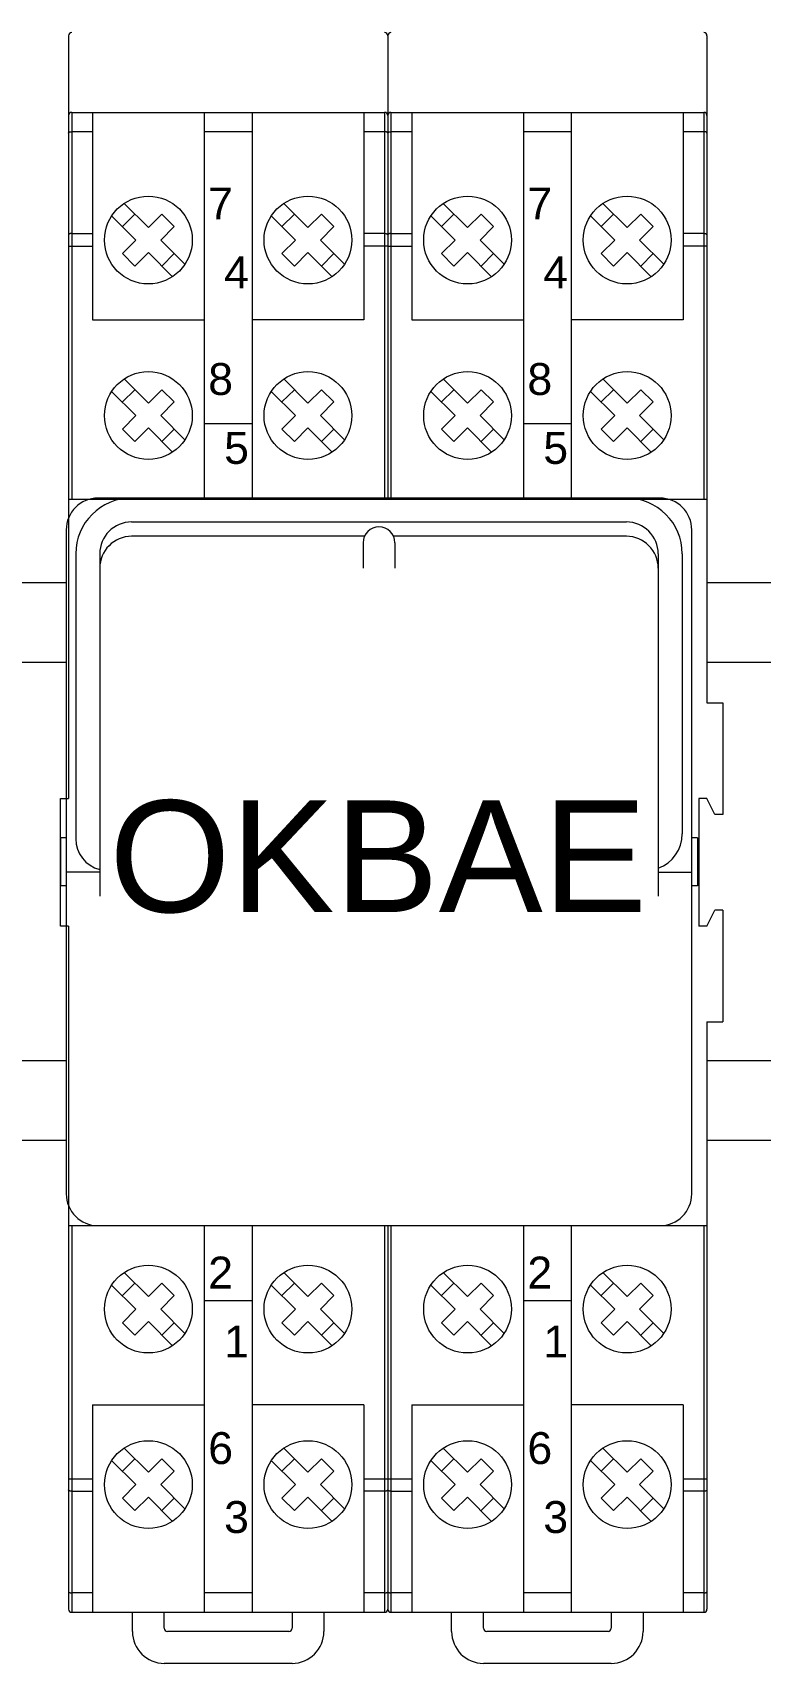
# Model space of a CAD drawing. Header units: millimetres. Extents: x 4137 to 6698, y 1400 to 3585.
# Drawn here: x 5974.3 to 6019.9, y 2738.6 to 2840.8 of the extents above; entities that cross this region are included whole.
import ezdxf

# ---------------------------------------------------------------- set-up
doc = ezdxf.new("R2010")
doc.units = ezdxf.units.MM
doc.layers.add('000-PI-Oprema', color=30, linetype='Continuous', lineweight=5)
doc.layers.add('002-PI-Kabelska kanalica', color=150, linetype='Continuous')
doc.styles.get("Standard").update_dxf_attribs({"font": 'arial.ttf'})

msp = doc.modelspace()

# ---------------------------------------------------------------- linework, layer by layer
at = {"layer": '000-PI-Oprema', "color": 0, "linetype": 'ByBlock', "lineweight": 0}
for p, q in [((5976.55, 2840.57), (5976.55, 2792.77)), ((5996.55, 2840.57), (5996.55, 2811.52)), ((6016.55, 2840.57), (6016.55, 2798.77)), ((5976.75, 2835.77), (5976.75, 2811.52)), ((5976.75, 2835.77), (5996.35, 2835.77)), ((5978.05, 2835.77), (5978.05, 2822.77)), ((5985.05, 2835.77), (5985.05, 2811.52)), ((5988.05, 2835.77), (5988.05, 2811.52)), ((5995.05, 2835.77), (5995.05, 2822.77)), ((5996.35, 2835.77), (5996.35, 2811.52)), ((5996.75, 2835.77), (5996.75, 2811.52)), ((5996.75, 2835.77), (6016.35, 2835.77)), ((5998.05, 2835.77), (5998.05, 2822.77)), ((6005.05, 2835.77), (6005.05, 2811.52)), ((6008.05, 2835.77), (6008.05, 2811.52)), ((6015.05, 2835.77), (6015.05, 2822.77)), ((6016.35, 2835.77), (6016.35, 2811.52)), ((5978.05, 2834.55), (5976.75, 2834.55)), ((5988.05, 2834.55), (5985.05, 2834.55)), ((5996.35, 2834.55), (5995.05, 2834.55)), ((5998.05, 2834.55), (5996.75, 2834.55)), ((6008.05, 2834.55), (6005.05, 2834.55)), ((6016.35, 2834.55), (6015.05, 2834.55)), ((5980.03, 2830.06), (5981.55, 2828.55)), ((5990.03, 2830.06), (5991.55, 2828.55)), ((6000.03, 2830.06), (6001.55, 2828.55)), ((6010.03, 2830.06), (6011.55, 2828.55)), ((5979.25, 2829.28), (5980.77, 2827.77)), ((5979.92, 2828.62), (5980.7, 2829.39)), ((5981.55, 2828.55), (5982.4, 2829.39)), ((5982.4, 2829.39), (5983.17, 2828.62)), ((5989.25, 2829.28), (5990.77, 2827.77)), ((5989.92, 2828.62), (5990.7, 2829.39)), ((5991.55, 2828.55), (5992.4, 2829.39)), ((5992.4, 2829.39), (5993.17, 2828.62)), ((5999.25, 2829.28), (6000.77, 2827.77)), ((5999.92, 2828.62), (6000.7, 2829.39)), ((6001.55, 2828.55), (6002.4, 2829.39)), ((6002.4, 2829.39), (6003.17, 2828.62)), ((6009.25, 2829.28), (6010.77, 2827.77)), ((6009.92, 2828.62), (6010.7, 2829.39)), ((6011.55, 2828.55), (6012.4, 2829.39)), ((6012.4, 2829.39), (6013.17, 2828.62)), ((5976.75, 2828.18), (5978.05, 2828.18)), ((5982.33, 2827.77), (5983.17, 2828.62)), ((5992.33, 2827.77), (5993.17, 2828.62)), ((5996.35, 2828.18), (5995.05, 2828.18)), ((5996.75, 2828.18), (5998.05, 2828.18)), ((6002.33, 2827.77), (6003.17, 2828.62)), ((6012.33, 2827.77), (6013.17, 2828.62)), ((6016.35, 2828.18), (6015.05, 2828.18)), ((5976.55, 2827.39), (5978.05, 2827.39)), ((5979.92, 2826.92), (5980.77, 2827.77)), ((5979.92, 2826.92), (5980.7, 2826.14)), ((5980.7, 2826.14), (5981.55, 2826.99)), ((5981.55, 2826.99), (5983.06, 2825.47)), ((5982.33, 2827.77), (5983.84, 2826.25)), ((5982.4, 2826.14), (5983.17, 2826.92)), ((5989.92, 2826.92), (5990.77, 2827.77)), ((5989.92, 2826.92), (5990.7, 2826.14)), ((5990.7, 2826.14), (5991.55, 2826.99)), ((5991.55, 2826.99), (5993.06, 2825.47)), ((5992.33, 2827.77), (5993.84, 2826.25)), ((5992.4, 2826.14), (5993.17, 2826.92)), ((5996.55, 2827.39), (5995.05, 2827.39)), ((5996.55, 2827.39), (5998.05, 2827.39)), ((5999.92, 2826.92), (6000.77, 2827.77)), ((5999.92, 2826.92), (6000.7, 2826.14)), ((6000.7, 2826.14), (6001.55, 2826.99)), ((6001.55, 2826.99), (6003.06, 2825.47)), ((6002.33, 2827.77), (6003.84, 2826.25)), ((6002.4, 2826.14), (6003.17, 2826.92)), ((6009.92, 2826.92), (6010.77, 2827.77)), ((6009.92, 2826.92), (6010.7, 2826.14)), ((6010.7, 2826.14), (6011.55, 2826.99)), ((6011.55, 2826.99), (6013.06, 2825.47)), ((6012.33, 2827.77), (6013.84, 2826.25)), ((6012.4, 2826.14), (6013.17, 2826.92)), ((6016.55, 2827.39), (6015.05, 2827.39)), ((5978.05, 2822.77), (5985.05, 2822.77)), ((5995.05, 2822.77), (5988.05, 2822.77)), ((5998.05, 2822.77), (6005.05, 2822.77)), ((6015.05, 2822.77), (6008.05, 2822.77)), ((5980.03, 2819.06), (5981.55, 2817.55)), ((5990.03, 2819.06), (5991.55, 2817.55)), ((6000.03, 2819.06), (6001.55, 2817.55)), ((6010.03, 2819.06), (6011.55, 2817.55)), ((5979.25, 2818.28), (5980.77, 2816.77)), ((5979.92, 2817.62), (5980.7, 2818.39)), ((5981.55, 2817.55), (5982.4, 2818.39)), ((5982.4, 2818.39), (5983.17, 2817.62)), ((5989.25, 2818.28), (5990.77, 2816.77)), ((5989.92, 2817.62), (5990.7, 2818.39)), ((5991.55, 2817.55), (5992.4, 2818.39)), ((5992.4, 2818.39), (5993.17, 2817.62)), ((5999.25, 2818.28), (6000.77, 2816.77)), ((5999.92, 2817.62), (6000.7, 2818.39)), ((6001.55, 2817.55), (6002.4, 2818.39)), ((6002.4, 2818.39), (6003.17, 2817.62)), ((6009.25, 2818.28), (6010.77, 2816.77)), ((6009.92, 2817.62), (6010.7, 2818.39)), ((6011.55, 2817.55), (6012.4, 2818.39)), ((6012.4, 2818.39), (6013.17, 2817.62)), ((5979.92, 2815.92), (5980.77, 2816.77)), ((5982.33, 2816.77), (5983.17, 2817.62)), ((5982.33, 2816.77), (5983.84, 2815.25)), ((5989.92, 2815.92), (5990.77, 2816.77)), ((5992.33, 2816.77), (5993.17, 2817.62)), ((5992.33, 2816.77), (5993.84, 2815.25)), ((5999.92, 2815.92), (6000.77, 2816.77)), ((6002.33, 2816.77), (6003.17, 2817.62)), ((6002.33, 2816.77), (6003.84, 2815.25)), ((6009.92, 2815.92), (6010.77, 2816.77)), ((6012.33, 2816.77), (6013.17, 2817.62)), ((6012.33, 2816.77), (6013.84, 2815.25)), ((5979.92, 2815.92), (5980.7, 2815.14)), ((5980.7, 2815.14), (5981.55, 2815.99)), ((5981.55, 2815.99), (5983.06, 2814.47)), ((5982.4, 2815.14), (5983.17, 2815.92)), ((5988.05, 2816.25), (5985.05, 2816.25)), ((5989.92, 2815.92), (5990.7, 2815.14)), ((5990.7, 2815.14), (5991.55, 2815.99)), ((5991.55, 2815.99), (5993.06, 2814.47)), ((5992.4, 2815.14), (5993.17, 2815.92)), ((5999.92, 2815.92), (6000.7, 2815.14)), ((6000.7, 2815.14), (6001.55, 2815.99)), ((6001.55, 2815.99), (6003.06, 2814.47)), ((6002.4, 2815.14), (6003.17, 2815.92)), ((6008.05, 2816.25), (6005.05, 2816.25)), ((6009.92, 2815.92), (6010.7, 2815.14)), ((6010.7, 2815.14), (6011.55, 2815.99)), ((6011.55, 2815.99), (6013.06, 2814.47)), ((6012.4, 2815.14), (6013.17, 2815.92)), ((6013.6, 2811.6), (5978.4, 2811.6)), ((5980.5, 2811.6), (6011.5, 2811.6)), ((5976.55, 2811.52), (5996.55, 2811.52)), ((5996.55, 2811.52), (6016.55, 2811.52)), ((5976.4, 2809.6), (5976.4, 2768)), ((5980.5, 2810.1), (6011.5, 2810.1)), ((6015.6, 2768), (6015.6, 2809.6)), ((5995.08, 2809.2), (5980.5, 2809.2)), ((5995, 2808.8), (5995, 2807.2)), ((6011.5, 2809.2), (5996.92, 2809.2)), ((5997, 2808.8), (5997, 2807.2)), ((5977, 2808.1), (5977, 2790.25)), ((5978.5, 2808.1), (5978.5, 2790.25)), ((6013.5, 2808.1), (6013.5, 2790.55)), ((6015, 2808.1), (6015, 2790.55)), ((5978.5, 2807.2), (5978.5, 2786.65)), ((6013.5, 2807.2), (6013.5, 2786.65)), ((6016.55, 2798.77), (6017.55, 2798.77)), ((6017.55, 2798.77), (6017.55, 2791.77)), ((5976.05, 2784.77), (5976.05, 2792.77)), ((5976.05, 2792.77), (5976.55, 2792.77)), ((6016.05, 2792.77), (6016.05, 2784.77)), ((6016.55, 2792.77), (6016.05, 2792.77)), ((6017.05, 2791.77), (6016.55, 2792.77)), ((6017.55, 2791.77), (6017.05, 2791.77)), ((5976.05, 2790.3), (5976.05, 2787.3)), ((5976.4, 2790.3), (5976.05, 2790.3)), ((6015.95, 2790.3), (6015.6, 2790.3)), ((6015.95, 2790.3), (6015.95, 2787.3)), ((5978.5, 2788.15), (5976.4, 2788.15)), ((6013.5, 2788.15), (6015.6, 2788.15)), ((5976.4, 2787.3), (5976.05, 2787.3)), ((6015.95, 2787.3), (6015.6, 2787.3)), ((6016.55, 2784.77), (6017.05, 2785.77)), ((6017.55, 2785.77), (6017.05, 2785.77)), ((6017.55, 2785.77), (6017.55, 2778.77)), ((5976.55, 2784.77), (5976.05, 2784.77)), ((5976.55, 2784.77), (5976.55, 2741.97)), ((6016.55, 2784.77), (6016.05, 2784.77)), ((6016.55, 2778.77), (6016.55, 2741.97)), ((6016.55, 2778.77), (6017.55, 2778.77)), ((5976.55, 2766.02), (5996.55, 2766.02)), ((5976.75, 2766.02), (5976.75, 2741.77)), ((5978.4, 2766), (6013.6, 2766)), ((5985.05, 2766.02), (5985.05, 2741.77)), ((5988.05, 2766.02), (5988.05, 2741.77)), ((5996.35, 2766.02), (5996.35, 2741.77)), ((5996.55, 2766.02), (6016.55, 2766.02)), ((5996.55, 2766.02), (5996.55, 2741.97)), ((5996.75, 2766.02), (5996.75, 2741.77)), ((6005.05, 2766.02), (6005.05, 2741.77)), ((6008.05, 2766.02), (6008.05, 2741.77)), ((6016.35, 2766.02), (6016.35, 2741.77)), ((5980.03, 2763.06), (5981.55, 2761.55)), ((5990.03, 2763.06), (5991.55, 2761.55)), ((6000.03, 2763.06), (6001.55, 2761.55)), ((6010.03, 2763.06), (6011.55, 2761.55)), ((5979.25, 2762.28), (5980.77, 2760.77)), ((5979.92, 2761.62), (5980.7, 2762.39)), ((5981.55, 2761.55), (5982.4, 2762.39)), ((5982.33, 2760.77), (5983.17, 2761.62)), ((5982.4, 2762.39), (5983.17, 2761.62)), ((5989.25, 2762.28), (5990.77, 2760.77)), ((5989.92, 2761.62), (5990.7, 2762.39)), ((5991.55, 2761.55), (5992.4, 2762.39)), ((5992.33, 2760.77), (5993.17, 2761.62)), ((5992.4, 2762.39), (5993.17, 2761.62)), ((5999.25, 2762.28), (6000.77, 2760.77)), ((5999.92, 2761.62), (6000.7, 2762.39)), ((6001.55, 2761.55), (6002.4, 2762.39)), ((6002.33, 2760.77), (6003.17, 2761.62)), ((6002.4, 2762.39), (6003.17, 2761.62)), ((6009.25, 2762.28), (6010.77, 2760.77)), ((6009.92, 2761.62), (6010.7, 2762.39)), ((6011.55, 2761.55), (6012.4, 2762.39)), ((6012.33, 2760.77), (6013.17, 2761.62)), ((6012.4, 2762.39), (6013.17, 2761.62)), ((5979.92, 2759.92), (5980.77, 2760.77)), ((5982.33, 2760.77), (5983.84, 2759.25)), ((5988.05, 2761.28), (5985.05, 2761.28)), ((5989.92, 2759.92), (5990.77, 2760.77)), ((5992.33, 2760.77), (5993.84, 2759.25)), ((5999.92, 2759.92), (6000.77, 2760.77)), ((6002.33, 2760.77), (6003.84, 2759.25)), ((6008.05, 2761.28), (6005.05, 2761.28)), ((6009.92, 2759.92), (6010.77, 2760.77)), ((6012.33, 2760.77), (6013.84, 2759.25)), ((5979.92, 2759.92), (5980.7, 2759.14)), ((5980.7, 2759.14), (5981.55, 2759.99)), ((5981.55, 2759.99), (5983.06, 2758.47)), ((5982.4, 2759.14), (5983.17, 2759.92)), ((5989.92, 2759.92), (5990.7, 2759.14)), ((5990.7, 2759.14), (5991.55, 2759.99)), ((5991.55, 2759.99), (5993.06, 2758.47)), ((5992.4, 2759.14), (5993.17, 2759.92)), ((5999.92, 2759.92), (6000.7, 2759.14)), ((6000.7, 2759.14), (6001.55, 2759.99)), ((6001.55, 2759.99), (6003.06, 2758.47)), ((6002.4, 2759.14), (6003.17, 2759.92)), ((6009.92, 2759.92), (6010.7, 2759.14)), ((6010.7, 2759.14), (6011.55, 2759.99)), ((6011.55, 2759.99), (6013.06, 2758.47)), ((6012.4, 2759.14), (6013.17, 2759.92)), ((5978.05, 2754.77), (5978.05, 2741.77)), ((5978.05, 2754.77), (5985.05, 2754.77)), ((5995.05, 2754.77), (5988.05, 2754.77)), ((5995.05, 2754.77), (5995.05, 2741.77)), ((5998.05, 2754.77), (5998.05, 2741.77)), ((5998.05, 2754.77), (6005.05, 2754.77)), ((6015.05, 2754.77), (6008.05, 2754.77)), ((6015.05, 2754.77), (6015.05, 2741.77)), ((5979.25, 2751.28), (5980.77, 2749.77)), ((5979.92, 2750.62), (5980.7, 2751.39)), ((5980.03, 2752.06), (5981.55, 2750.55)), ((5981.55, 2750.55), (5982.4, 2751.39)), ((5982.4, 2751.39), (5983.17, 2750.62)), ((5989.25, 2751.28), (5990.77, 2749.77)), ((5989.92, 2750.62), (5990.7, 2751.39)), ((5990.03, 2752.06), (5991.55, 2750.55)), ((5991.55, 2750.55), (5992.4, 2751.39)), ((5992.4, 2751.39), (5993.17, 2750.62)), ((5999.25, 2751.28), (6000.77, 2749.77)), ((5999.92, 2750.62), (6000.7, 2751.39)), ((6000.03, 2752.06), (6001.55, 2750.55)), ((6001.55, 2750.55), (6002.4, 2751.39)), ((6002.4, 2751.39), (6003.17, 2750.62)), ((6009.25, 2751.28), (6010.77, 2749.77)), ((6009.92, 2750.62), (6010.7, 2751.39)), ((6010.03, 2752.06), (6011.55, 2750.55)), ((6011.55, 2750.55), (6012.4, 2751.39)), ((6012.4, 2751.39), (6013.17, 2750.62)), ((5982.33, 2749.77), (5983.17, 2750.62)), ((5992.33, 2749.77), (5993.17, 2750.62)), ((6002.33, 2749.77), (6003.17, 2750.62)), ((6012.33, 2749.77), (6013.17, 2750.62)), ((5976.55, 2750.14), (5978.05, 2750.14)), ((5976.75, 2749.36), (5978.05, 2749.36)), ((5979.92, 2748.92), (5980.77, 2749.77)), ((5982.33, 2749.77), (5983.84, 2748.25)), ((5989.92, 2748.92), (5990.77, 2749.77)), ((5992.33, 2749.77), (5993.84, 2748.25)), ((5995.05, 2750.14), (5996.55, 2750.14)), ((5996.35, 2749.36), (5995.05, 2749.36)), ((5996.55, 2750.14), (5998.05, 2750.14)), ((5996.75, 2749.36), (5998.05, 2749.36)), ((5999.92, 2748.92), (6000.77, 2749.77)), ((6002.33, 2749.77), (6003.84, 2748.25)), ((6009.92, 2748.92), (6010.77, 2749.77)), ((6012.33, 2749.77), (6013.84, 2748.25)), ((6015.05, 2750.14), (6016.55, 2750.14)), ((6016.35, 2749.36), (6015.05, 2749.36)), ((5979.92, 2748.92), (5980.7, 2748.14)), ((5980.7, 2748.14), (5981.55, 2748.99)), ((5981.55, 2748.99), (5983.06, 2747.47)), ((5982.4, 2748.14), (5983.17, 2748.92)), ((5989.92, 2748.92), (5990.7, 2748.14)), ((5990.7, 2748.14), (5991.55, 2748.99)), ((5991.55, 2748.99), (5993.06, 2747.47)), ((5992.4, 2748.14), (5993.17, 2748.92)), ((5999.92, 2748.92), (6000.7, 2748.14)), ((6000.7, 2748.14), (6001.55, 2748.99)), ((6001.55, 2748.99), (6003.06, 2747.47)), ((6002.4, 2748.14), (6003.17, 2748.92)), ((6009.92, 2748.92), (6010.7, 2748.14)), ((6010.7, 2748.14), (6011.55, 2748.99)), ((6011.55, 2748.99), (6013.06, 2747.47)), ((6012.4, 2748.14), (6013.17, 2748.92)), ((5978.05, 2742.98), (5976.75, 2742.98)), ((5988.05, 2742.98), (5985.05, 2742.98)), ((5996.35, 2742.98), (5995.05, 2742.98)), ((5998.05, 2742.98), (5996.75, 2742.98)), ((6008.05, 2742.98), (6005.05, 2742.98)), ((6016.35, 2742.98), (6015.05, 2742.98)), ((5976.75, 2741.77), (5996.35, 2741.77)), ((5980.55, 2740.57), (5980.55, 2741.77)), ((5982.55, 2740.77), (5982.55, 2741.77)), ((5990.55, 2741.77), (5990.55, 2740.77)), ((5992.55, 2741.77), (5992.55, 2740.57)), ((5996.75, 2741.77), (6016.35, 2741.77)), ((6000.55, 2740.57), (6000.55, 2741.77)), ((6002.55, 2740.77), (6002.55, 2741.77)), ((6010.55, 2741.77), (6010.55, 2740.77)), ((6012.55, 2741.77), (6012.55, 2740.57)), ((5990.35, 2740.57), (5982.75, 2740.57)), ((5990.35, 2740.57), (5982.75, 2740.57)), ((6010.35, 2740.57), (6002.75, 2740.57)), ((5990.55, 2738.57), (5982.55, 2738.57)), ((6010.55, 2738.57), (6002.55, 2738.57))]:
    msp.add_line(p, q, dxfattribs=at)
for points in [[(5976.55, 2834.47), (5976.55, 2834.48), (5976.55, 2834.49), (5976.56, 2834.5), (5976.57, 2834.51), (5976.59, 2834.52), (5976.61, 2834.53), (5976.63, 2834.54), (5976.65, 2834.54), (5976.67, 2834.55), (5976.7, 2834.55), (5976.72, 2834.55), (5976.75, 2834.55)], [(5996.55, 2834.47), (5996.55, 2834.48), (5996.54, 2834.49), (5996.53, 2834.5), (5996.52, 2834.51), (5996.51, 2834.52), (5996.49, 2834.53), (5996.47, 2834.54), (5996.45, 2834.54), (5996.42, 2834.55), (5996.4, 2834.55), (5996.37, 2834.55), (5996.35, 2834.55)], [(5996.55, 2834.47), (5996.55, 2834.48), (5996.55, 2834.49), (5996.56, 2834.5), (5996.57, 2834.51), (5996.59, 2834.52), (5996.61, 2834.53), (5996.63, 2834.54), (5996.65, 2834.54), (5996.67, 2834.55), (5996.7, 2834.55), (5996.72, 2834.55), (5996.75, 2834.55)], [(6016.55, 2834.47), (6016.55, 2834.48), (6016.54, 2834.49), (6016.53, 2834.5), (6016.52, 2834.51), (6016.51, 2834.52), (6016.49, 2834.53), (6016.47, 2834.54), (6016.45, 2834.54), (6016.42, 2834.55), (6016.4, 2834.55), (6016.37, 2834.55), (6016.35, 2834.55)], [(5976.75, 2828.18), (5976.72, 2828.17), (5976.7, 2828.17), (5976.67, 2828.17), (5976.65, 2828.17), (5976.63, 2828.16), (5976.61, 2828.15), (5976.59, 2828.14), (5976.57, 2828.14), (5976.56, 2828.13), (5976.55, 2828.12), (5976.55, 2828.11), (5976.55, 2828.1)], [(5996.35, 2828.18), (5996.37, 2828.17), (5996.4, 2828.17), (5996.42, 2828.17), (5996.45, 2828.17), (5996.47, 2828.16), (5996.49, 2828.15), (5996.51, 2828.14), (5996.52, 2828.14), (5996.53, 2828.13), (5996.54, 2828.12), (5996.55, 2828.11), (5996.55, 2828.1)], [(5996.75, 2828.18), (5996.72, 2828.17), (5996.7, 2828.17), (5996.67, 2828.17), (5996.65, 2828.17), (5996.63, 2828.16), (5996.61, 2828.15), (5996.59, 2828.14), (5996.57, 2828.14), (5996.56, 2828.13), (5996.55, 2828.12), (5996.55, 2828.11), (5996.55, 2828.1)], [(6016.35, 2828.18), (6016.37, 2828.17), (6016.4, 2828.17), (6016.42, 2828.17), (6016.45, 2828.17), (6016.47, 2828.16), (6016.49, 2828.15), (6016.51, 2828.14), (6016.52, 2828.14), (6016.53, 2828.13), (6016.54, 2828.12), (6016.55, 2828.11), (6016.55, 2828.1)], [(5976.75, 2749.36), (5976.72, 2749.36), (5976.7, 2749.36), (5976.67, 2749.37), (5976.65, 2749.37), (5976.63, 2749.38), (5976.61, 2749.38), (5976.59, 2749.39), (5976.57, 2749.4), (5976.56, 2749.41), (5976.55, 2749.42), (5976.55, 2749.43), (5976.55, 2749.44)], [(5996.55, 2749.44), (5996.55, 2749.43), (5996.54, 2749.42), (5996.53, 2749.41), (5996.52, 2749.4), (5996.51, 2749.39), (5996.49, 2749.38), (5996.47, 2749.38), (5996.45, 2749.37), (5996.42, 2749.37), (5996.4, 2749.36), (5996.37, 2749.36), (5996.35, 2749.36)], [(5996.75, 2749.36), (5996.72, 2749.36), (5996.7, 2749.36), (5996.67, 2749.37), (5996.65, 2749.37), (5996.63, 2749.38), (5996.61, 2749.38), (5996.59, 2749.39), (5996.57, 2749.4), (5996.56, 2749.41), (5996.55, 2749.42), (5996.55, 2749.43), (5996.55, 2749.44)], [(6016.55, 2749.44), (6016.55, 2749.43), (6016.54, 2749.42), (6016.53, 2749.41), (6016.52, 2749.4), (6016.51, 2749.39), (6016.49, 2749.38), (6016.47, 2749.38), (6016.45, 2749.37), (6016.42, 2749.37), (6016.4, 2749.36), (6016.37, 2749.36), (6016.35, 2749.36)], [(5976.55, 2743.06), (5976.55, 2743.05), (5976.55, 2743.04), (5976.56, 2743.03), (5976.57, 2743.02), (5976.59, 2743.01), (5976.61, 2743.01), (5976.63, 2743), (5976.65, 2742.99), (5976.67, 2742.99), (5976.7, 2742.99), (5976.72, 2742.98), (5976.75, 2742.98)], [(5996.35, 2742.98), (5996.37, 2742.98), (5996.4, 2742.99), (5996.42, 2742.99), (5996.45, 2742.99), (5996.47, 2743), (5996.49, 2743.01), (5996.51, 2743.01), (5996.52, 2743.02), (5996.53, 2743.03), (5996.54, 2743.04), (5996.55, 2743.05), (5996.55, 2743.06)], [(5996.55, 2743.06), (5996.55, 2743.05), (5996.55, 2743.04), (5996.56, 2743.03), (5996.57, 2743.02), (5996.59, 2743.01), (5996.61, 2743.01), (5996.63, 2743), (5996.65, 2742.99), (5996.67, 2742.99), (5996.7, 2742.99), (5996.72, 2742.98), (5996.75, 2742.98)], [(6016.35, 2742.98), (6016.37, 2742.98), (6016.4, 2742.99), (6016.42, 2742.99), (6016.45, 2742.99), (6016.47, 2743), (6016.49, 2743.01), (6016.51, 2743.01), (6016.52, 2743.02), (6016.53, 2743.03), (6016.54, 2743.04), (6016.55, 2743.05), (6016.55, 2743.06)]]:
    msp.add_lwpolyline(points, dxfattribs=at)
for centre in [(5981.55, 2827.77), (5991.55, 2827.77), (6001.55, 2827.77), (6011.55, 2827.77), (5981.55, 2816.77), (5991.55, 2816.77), (6001.55, 2816.77), (6011.55, 2816.77), (5981.55, 2760.77), (5991.55, 2760.77), (6001.55, 2760.77), (6011.55, 2760.77), (5981.55, 2749.77), (5991.55, 2749.77), (6001.55, 2749.77), (6011.55, 2749.77)]:
    msp.add_circle(centre, 2.75, dxfattribs=at)
for centre, radius, start, end in [((5976.75, 2840.57), 0.2, 90, 180), ((5996.35, 2840.57), 0.2, 0, 90), ((5996.75, 2840.57), 0.2, 90, 180), ((6016.35, 2840.57), 0.2, 0, 90), ((5976.75, 2835.57), 0.2, 90, 180), ((5996.35, 2835.57), 0.2, 0, 90), ((5996.75, 2835.57), 0.2, 90, 180), ((6016.35, 2835.57), 0.2, 0, 90), ((5978.4, 2809.6), 2, 90, 180), ((5980.5, 2808.1), 3.5, 90, 180), ((6011.5, 2808.1), 3.5, 0, 90), ((6013.6, 2809.6), 2, 0, 90), ((5980.5, 2808.1), 2, 90, 180), ((5996, 2808.8), 1, 0, 180), ((6011.5, 2808.1), 2, 0, 90), ((5980.5, 2807.2), 2, 90, 180), ((6011.5, 2807.2), 2, 0, 90), ((5979, 2790.25), 2, 180, 255.5225), ((6012.7, 2790.55), 2.3, 290.3544, 0), ((5978.4, 2768), 2, 180, 270), ((6013.6, 2768), 2, 270, 0), ((5976.75, 2741.97), 0.2, 180, 270), ((5996.35, 2741.97), 0.2, 270, 0), ((5996.75, 2741.97), 0.2, 180, 270), ((6016.35, 2741.97), 0.2, 270, 0), ((5982.55, 2740.57), 2, 180, 270), ((5982.75, 2740.77), 0.2, 180, 270), ((5982.75, 2740.77), 0.2, 180, 270), ((5990.35, 2740.77), 0.2, 270, 0), ((5990.35, 2740.77), 0.2, 270, 0), ((5990.55, 2740.57), 2, 270, 0), ((6002.55, 2740.57), 2, 180, 270), ((6002.75, 2740.77), 0.2, 180, 270), ((6010.35, 2740.77), 0.2, 270, 0), ((6010.55, 2740.57), 2, 270, 0)]:
    msp.add_arc(centre, radius, start, end, dxfattribs=at)
at = {"layer": '002-PI-Kabelska kanalica', "color": 0, "linetype": 'ByBlock', "lineweight": 0, "ltscale": 0.25}
for p, q in [((5971.55, 2806.31), (5976.4, 2806.31)), ((6016.55, 2806.31), (6021.55, 2806.31)), ((5971.55, 2801.31), (5976.4, 2801.31)), ((6016.55, 2801.31), (6021.55, 2801.31)), ((5971.55, 2776.36), (5976.4, 2776.36)), ((6016.55, 2776.36), (6021.55, 2776.36)), ((5971.55, 2771.36), (5976.4, 2771.36)), ((6016.55, 2771.36), (6021.55, 2771.36))]:
    msp.add_line(p, q, dxfattribs=at)

# ---------------------------------------------------------------- texts
at = {"layer": '000-PI-Oprema', "color": 0, "linetype": 'ByBlock', "lineweight": 0, "char_height": 1.9995, "width": 2.5471}
for s, insert, attachment_point in [('{\\fArial|b0|i0|c0|p34;7}', (5985.3, 2831.06), 1), ('{\\fArial|b0|i0|c0|p34;7}', (6005.3, 2831.06), 1), ('{\\fArial|b0|i0|c0|p34;4}', (5987.85, 2826.74), 3), ('{\\fArial|b0|i0|c0|p34;4}', (6007.85, 2826.74), 3), ('{\\fArial|b0|i0|c0|p34;8}', (5985.3, 2820.06), 1), ('{\\fArial|b0|i0|c0|p34;8}', (6005.3, 2820.06), 1), ('{\\fArial|b0|i0|c0|p34;5}', (5987.85, 2815.74), 3), ('{\\fArial|b0|i0|c0|p34;5}', (6007.85, 2815.74), 3), ('{\\fArial|b0|i0|c0|p34;2}', (5985.3, 2764.06), 1), ('{\\fArial|b0|i0|c0|p34;2}', (6005.3, 2764.06), 1), ('{\\fArial|b0|i0|c0|p34;1}', (5987.85, 2759.74), 3), ('{\\fArial|b0|i0|c0|p34;1}', (6007.85, 2759.74), 3), ('{\\fArial|b0|i0|c0|p34;6}', (5985.3, 2753.06), 1), ('{\\fArial|b0|i0|c0|p34;6}', (6005.3, 2753.06), 1), ('{\\fArial|b0|i0|c0|p34;3}', (5987.85, 2748.74), 3), ('{\\fArial|b0|i0|c0|p34;3}', (6007.85, 2748.74), 3)]:
    msp.add_mtext(s, dxfattribs=dict(at, insert=insert, attachment_point=attachment_point))
at = {"layer": '000-PI-Oprema', "color": 0, "linetype": 'ByBlock', "lineweight": 0, "insert": (5995.94, 2789.1), "char_height": 7, "attachment_point": 5}
msp.add_mtext_dynamic_manual_height_columns('{\\fArial|b0|i0|c238|p34;OK}BAE', width=44.995, gutter_width=1, heights=[10], dxfattribs=at)

doc.saveas('drawing.dxf')
